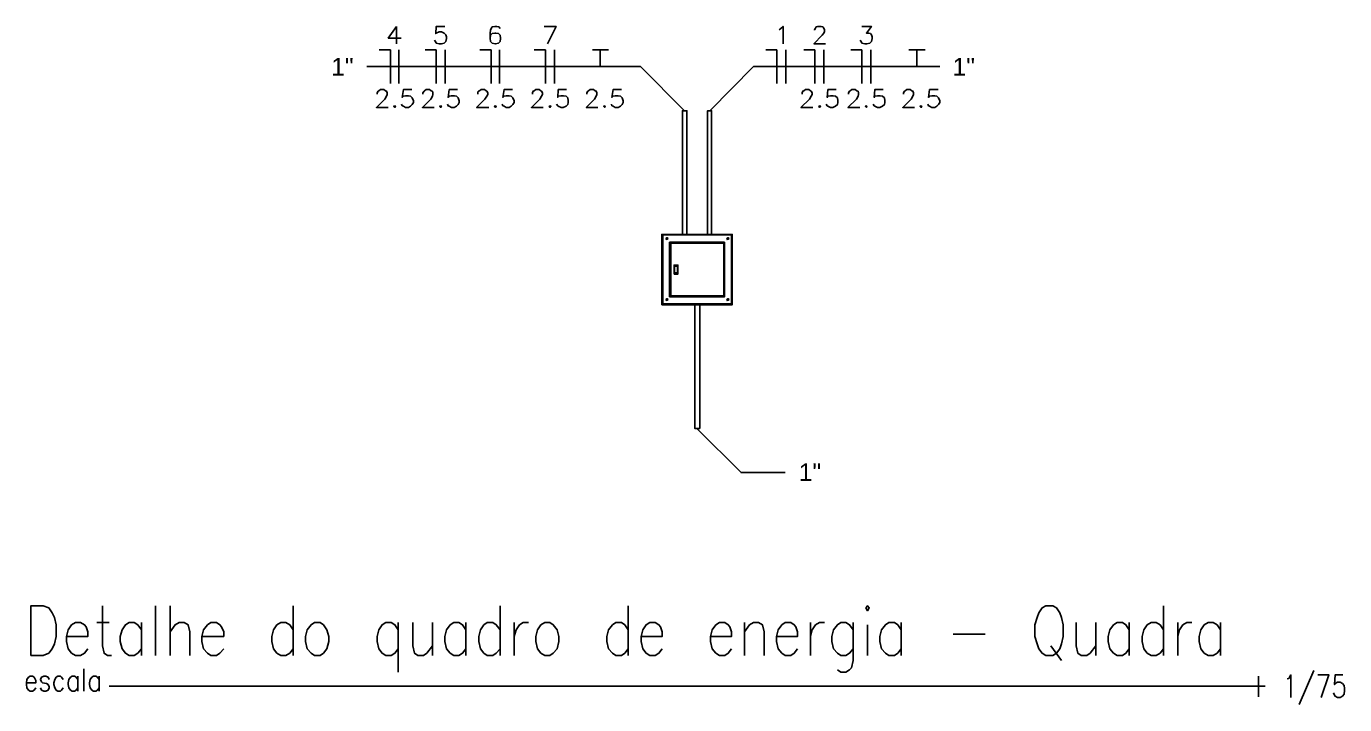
# Model space of a CAD drawing. Header units: millimetres. Extents: x 58 to 939, y 54 to 473.
# Drawn here: x 57.8 to 157.6, y 77.2 to 128.5 of the extents above; entities that cross this region are included whole.
import ezdxf

# ---------------------------------------------------------------- set-up
doc = ezdxf.new("R2010")
doc.units = ezdxf.units.MM
doc.layers.add('PDF_Geometry', color=7, linetype='Continuous')
doc.layers.add('PDF_Text', color=7, linetype='Continuous')
doc.styles.add('PDF Arial', font='arial.ttf')

msp = doc.modelspace()

# ---------------------------------------------------------------- linework, layer by layer
at = {"layer": 'PDF_Geometry', "lineweight": -3}
for points in [[(85.828, 128.528), (85.193, 127.639), (86.166, 127.639)], [(85.828, 128.528), (85.828, 127.216)], [(89.468, 128.528), (88.833, 128.528), (88.791, 127.978), (88.833, 128.02), (89.045, 128.105), (89.214, 128.105), (89.426, 128.02), (89.553, 127.893), (89.595, 127.724), (89.595, 127.597), (89.553, 127.385), (89.426, 127.258), (89.214, 127.216), (89.045, 127.216), (88.833, 127.258), (88.791, 127.343), (88.706, 127.47)], [(93.66, 128.359), (93.575, 128.486), (93.406, 128.528), (93.279, 128.528), (93.067, 128.486), (92.94, 128.274), (92.898, 127.978), (92.898, 127.639), (92.94, 127.385), (93.067, 127.258), (93.279, 127.216), (93.321, 127.216), (93.533, 127.258), (93.66, 127.385), (93.702, 127.597), (93.702, 127.639), (93.66, 127.851), (93.533, 127.978), (93.321, 128.02), (93.279, 128.02), (93.067, 127.978), (92.94, 127.851), (92.898, 127.639)], [(97.258, 127.216), (97.893, 128.528), (97.004, 128.528)], [(114.785, 128.274), (114.912, 128.359), (115.081, 128.528), (115.081, 127.216)], [(117.452, 128.232), (117.452, 128.274), (117.536, 128.401), (117.579, 128.486), (117.706, 128.528), (117.96, 128.528), (118.087, 128.486), (118.171, 128.401), (118.214, 128.274), (118.214, 128.147), (118.171, 128.02), (118.044, 127.851), (117.409, 127.216), (118.298, 127.216)], [(121.05, 128.528), (121.77, 128.528), (121.389, 128.02), (121.558, 128.02), (121.685, 127.978), (121.77, 127.893), (121.812, 127.724), (121.812, 127.597), (121.77, 127.385), (121.643, 127.258), (121.431, 127.216), (121.262, 127.216), (121.05, 127.258), (121.008, 127.343), (120.923, 127.47)], [(85.362, 126.75), (84.515, 126.75)], [(85.362, 124.21), (85.362, 126.75)], [(85.997, 124.21), (85.997, 126.75)], [(88.833, 126.75), (87.987, 126.75)], [(88.833, 124.21), (88.833, 126.75)], [(89.511, 124.21), (89.511, 126.75)], [(92.982, 126.75), (92.136, 126.75)], [(92.982, 124.21), (92.982, 126.75)], [(93.617, 124.21), (93.617, 126.75)], [(97.089, 126.75), (96.242, 126.75)], [(97.089, 124.21), (97.089, 126.75)], [(97.766, 124.21), (97.766, 126.75)], [(101.873, 126.75), (100.645, 126.75)], [(101.238, 125.48), (101.238, 126.75)], [(114.615, 126.75), (113.769, 126.75)], [(114.615, 124.21), (114.615, 126.75)], [(115.293, 124.21), (115.293, 126.75)], [(117.494, 126.75), (116.647, 126.75)], [(117.494, 124.21), (117.494, 126.75)], [(118.171, 124.21), (118.171, 126.75)], [(121.05, 126.75), (120.204, 126.75)], [(121.05, 124.21), (121.05, 126.75)], [(121.728, 124.21), (121.728, 126.75)], [(125.834, 126.75), (124.606, 126.75)], [(125.199, 125.48), (125.199, 126.75)], [(107.63, 122.135), (104.286, 125.48), (83.584, 125.48)], [(109.535, 122.135), (112.837, 125.48), (126.935, 125.48)], [(84.346, 123.405), (84.346, 123.49), (84.431, 123.617), (84.473, 123.659), (84.6, 123.744), (84.854, 123.744), (84.981, 123.659), (85.066, 123.617), (85.108, 123.49), (85.108, 123.363), (85.066, 123.236), (84.939, 123.024), (84.304, 122.389), (85.193, 122.389)], [(86.971, 123.744), (86.336, 123.744), (86.251, 123.151), (86.336, 123.236), (86.505, 123.278), (86.717, 123.278), (86.886, 123.236), (87.013, 123.109), (87.098, 122.897), (87.098, 122.77), (87.013, 122.601), (86.886, 122.474), (86.717, 122.389), (86.505, 122.389), (86.336, 122.474), (86.251, 122.516), (86.209, 122.643)], [(87.817, 123.405), (87.817, 123.49), (87.902, 123.617), (87.944, 123.659), (88.071, 123.744), (88.325, 123.744), (88.452, 123.659), (88.537, 123.617), (88.579, 123.49), (88.579, 123.363), (88.537, 123.236), (88.41, 123.024), (87.775, 122.389), (88.664, 122.389)], [(90.442, 123.744), (89.807, 123.744), (89.722, 123.151), (89.807, 123.236), (89.976, 123.278), (90.188, 123.278), (90.357, 123.236), (90.484, 123.109), (90.569, 122.897), (90.569, 122.77), (90.484, 122.601), (90.357, 122.474), (90.188, 122.389), (89.976, 122.389), (89.807, 122.474), (89.722, 122.516), (89.68, 122.643)], [(91.966, 123.405), (91.966, 123.49), (92.009, 123.617), (92.093, 123.659), (92.22, 123.744), (92.474, 123.744), (92.601, 123.659), (92.644, 123.617), (92.728, 123.49), (92.728, 123.363), (92.644, 123.236), (92.517, 123.024), (91.882, 122.389), (92.813, 122.389)], [(94.591, 123.744), (93.956, 123.744), (93.871, 123.151), (93.956, 123.236), (94.125, 123.278), (94.337, 123.278), (94.506, 123.236), (94.633, 123.109), (94.718, 122.897), (94.718, 122.77), (94.633, 122.601), (94.506, 122.474), (94.337, 122.389), (94.125, 122.389), (93.956, 122.474), (93.871, 122.516), (93.829, 122.643)], [(96.115, 123.405), (96.115, 123.49), (96.157, 123.617), (96.242, 123.659), (96.369, 123.744), (96.623, 123.744), (96.75, 123.659), (96.792, 123.617), (96.877, 123.49), (96.877, 123.363), (96.792, 123.236), (96.665, 123.024), (96.03, 122.389), (96.919, 122.389)], [(98.697, 123.744), (98.062, 123.744), (98.02, 123.151), (98.062, 123.236), (98.274, 123.278), (98.443, 123.278), (98.655, 123.236), (98.782, 123.109), (98.824, 122.897), (98.824, 122.77), (98.782, 122.601), (98.655, 122.474), (98.443, 122.389), (98.274, 122.389), (98.062, 122.474), (98.02, 122.516), (97.935, 122.643)], [(100.222, 123.405), (100.222, 123.49), (100.306, 123.617), (100.349, 123.659), (100.476, 123.744), (100.73, 123.744), (100.857, 123.659), (100.941, 123.617), (100.984, 123.49), (100.984, 123.363), (100.941, 123.236), (100.814, 123.024), (100.179, 122.389), (101.068, 122.389)], [(102.846, 123.744), (102.211, 123.744), (102.127, 123.151), (102.211, 123.236), (102.381, 123.278), (102.592, 123.278), (102.762, 123.236), (102.889, 123.109), (102.973, 122.897), (102.973, 122.77), (102.889, 122.601), (102.762, 122.474), (102.592, 122.389), (102.381, 122.389), (102.211, 122.474), (102.127, 122.516), (102.084, 122.643)], [(116.52, 123.405), (116.52, 123.49), (116.563, 123.617), (116.647, 123.659), (116.774, 123.744), (117.028, 123.744), (117.155, 123.659), (117.198, 123.617), (117.282, 123.49), (117.282, 123.363), (117.198, 123.236), (117.071, 123.024), (116.436, 122.389), (117.325, 122.389)], [(119.103, 123.744), (118.468, 123.744), (118.425, 123.151), (118.468, 123.236), (118.679, 123.278), (118.849, 123.278), (119.06, 123.236), (119.187, 123.109), (119.23, 122.897), (119.23, 122.77), (119.187, 122.601), (119.06, 122.474), (118.849, 122.389), (118.679, 122.389), (118.468, 122.474), (118.425, 122.516), (118.341, 122.643)], [(120.034, 123.405), (120.034, 123.49), (120.119, 123.617), (120.161, 123.659), (120.288, 123.744), (120.542, 123.744), (120.669, 123.659), (120.754, 123.617), (120.796, 123.49), (120.796, 123.363), (120.754, 123.236), (120.627, 123.024), (119.992, 122.389), (120.881, 122.389)], [(122.659, 123.744), (122.024, 123.744), (121.982, 123.151), (122.024, 123.236), (122.236, 123.278), (122.405, 123.278), (122.617, 123.236), (122.744, 123.109), (122.786, 122.897), (122.786, 122.77), (122.744, 122.601), (122.617, 122.474), (122.405, 122.389), (122.236, 122.389), (122.024, 122.474), (121.982, 122.516), (121.897, 122.643)], [(124.183, 123.405), (124.183, 123.49), (124.268, 123.617), (124.31, 123.659), (124.437, 123.744), (124.691, 123.744), (124.818, 123.659), (124.903, 123.617), (124.945, 123.49), (124.945, 123.363), (124.903, 123.236), (124.776, 123.024), (124.141, 122.389), (125.03, 122.389)], [(126.808, 123.744), (126.173, 123.744), (126.088, 123.151), (126.173, 123.236), (126.342, 123.278), (126.554, 123.278), (126.723, 123.236), (126.85, 123.109), (126.935, 122.897), (126.935, 122.77), (126.85, 122.601), (126.723, 122.474), (126.554, 122.389), (126.342, 122.389), (126.173, 122.474), (126.088, 122.516), (126.046, 122.643)], [(106.233, 112.398), (106.318, 112.483)], [(106.233, 112.356), (106.318, 112.483)], [(110.805, 112.398), (110.932, 112.483)], [(110.848, 112.356), (110.932, 112.483)], [(106.233, 107.784), (106.318, 107.869)], [(106.233, 107.742), (106.318, 107.869)], [(110.805, 107.784), (110.932, 107.869)], [(110.848, 107.742), (110.932, 107.869)], [(108.561, 98.089), (111.906, 94.745), (115.25, 94.745)], [(63.56, 84.669), (63.56, 81.621), (63.687, 81.071), (63.941, 80.901), (64.237, 80.901)], [(67.581, 84.669), (67.581, 80.901)], [(68.682, 84.669), (68.682, 80.901)], [(77.996, 84.669), (77.996, 80.901)], [(93.66, 84.669), (93.66, 80.901)], [(103.354, 84.669), (103.354, 80.901)], [(143.869, 84.669), (143.869, 80.901)], [(60.85, 82.341), (62.459, 82.341), (62.459, 82.679), (62.332, 83.06), (62.205, 83.23), (61.909, 83.399), (61.527, 83.399), (61.231, 83.23), (60.977, 82.849), (60.85, 82.341), (60.85, 81.96), (60.977, 81.409), (61.231, 81.071), (61.527, 80.901), (61.909, 80.901), (62.205, 81.071), (62.459, 81.409)], [(63.136, 83.399), (64.068, 83.399)], [(66.523, 82.849), (66.227, 83.23), (65.973, 83.399), (65.592, 83.399), (65.295, 83.23), (65.041, 82.849), (64.914, 82.341), (64.914, 81.96), (65.041, 81.409), (65.295, 81.071), (65.592, 80.901), (65.973, 80.901), (66.227, 81.071), (66.523, 81.409)], [(66.523, 83.399), (66.523, 80.901)], [(68.682, 82.679), (69.063, 83.23), (69.359, 83.399), (69.74, 83.399), (70.037, 83.23), (70.164, 82.679), (70.164, 80.901)], [(71.095, 82.341), (72.746, 82.341), (72.746, 82.679), (72.577, 83.06), (72.45, 83.23), (72.196, 83.399), (71.773, 83.399), (71.519, 83.23), (71.222, 82.849), (71.095, 82.341), (71.095, 81.96), (71.222, 81.409), (71.519, 81.071), (71.773, 80.901), (72.196, 80.901), (72.45, 81.071), (72.746, 81.409)], [(77.996, 82.849), (77.742, 83.23), (77.445, 83.399), (77.064, 83.399), (76.768, 83.23), (76.514, 82.849), (76.387, 82.341), (76.387, 81.96), (76.514, 81.409), (76.768, 81.071), (77.064, 80.901), (77.445, 80.901), (77.742, 81.071), (77.996, 81.409)], [(85.955, 82.849), (85.701, 83.23), (85.404, 83.399), (85.023, 83.399), (84.727, 83.23), (84.473, 82.849), (84.346, 82.341), (84.346, 81.96), (84.473, 81.409), (84.727, 81.071), (85.023, 80.901), (85.404, 80.901), (85.701, 81.071), (85.955, 81.409)], [(85.955, 83.399), (85.955, 79.631)], [(87.055, 83.399), (87.055, 81.621), (87.182, 81.071), (87.436, 80.901), (87.86, 80.901), (88.114, 81.071), (88.537, 81.621)], [(88.537, 83.399), (88.537, 80.901)], [(91.077, 82.849), (90.823, 83.23), (90.527, 83.399), (90.146, 83.399), (89.892, 83.23), (89.595, 82.849), (89.468, 82.341), (89.468, 81.96), (89.595, 81.409), (89.892, 81.071), (90.146, 80.901), (90.527, 80.901), (90.823, 81.071), (91.077, 81.409)], [(91.077, 83.399), (91.077, 80.901)], [(93.66, 82.849), (93.363, 83.23), (93.109, 83.399), (92.686, 83.399), (92.432, 83.23), (92.178, 82.849), (92.051, 82.341), (92.051, 81.96), (92.178, 81.409), (92.432, 81.071), (92.686, 80.901), (93.109, 80.901), (93.363, 81.071), (93.66, 81.409)], [(94.718, 83.399), (94.718, 80.901)], [(94.718, 82.341), (94.887, 82.849), (95.141, 83.23), (95.395, 83.399), (95.819, 83.399)], [(103.354, 82.849), (103.1, 83.23), (102.846, 83.399), (102.423, 83.399), (102.169, 83.23), (101.873, 82.849), (101.746, 82.341), (101.746, 81.96), (101.873, 81.409), (102.169, 81.071), (102.423, 80.901), (102.846, 80.901), (103.1, 81.071), (103.354, 81.409)], [(104.328, 82.341), (105.937, 82.341), (105.937, 82.679), (105.81, 83.06), (105.683, 83.23), (105.386, 83.399), (105.005, 83.399), (104.709, 83.23), (104.455, 82.849), (104.328, 82.341), (104.328, 81.96), (104.455, 81.409), (104.709, 81.071), (105.005, 80.901), (105.386, 80.901), (105.683, 81.071), (105.937, 81.409)], [(109.577, 82.341), (111.186, 82.341), (111.186, 82.679), (111.059, 83.06), (110.932, 83.23), (110.678, 83.399), (110.255, 83.399), (110.001, 83.23), (109.704, 82.849), (109.577, 82.341), (109.577, 81.96), (109.704, 81.409), (110.001, 81.071), (110.255, 80.901), (110.678, 80.901), (110.932, 81.071), (111.186, 81.409)], [(112.16, 83.399), (112.16, 80.901)], [(112.16, 82.679), (112.541, 83.23), (112.837, 83.399), (113.218, 83.399), (113.515, 83.23), (113.642, 82.679), (113.642, 80.901)], [(114.573, 82.341), (116.182, 82.341), (116.182, 82.679), (116.055, 83.06), (115.928, 83.23), (115.674, 83.399), (115.25, 83.399), (114.996, 83.23), (114.7, 82.849), (114.573, 82.341), (114.573, 81.96), (114.7, 81.409), (114.996, 81.071), (115.25, 80.901), (115.674, 80.901), (115.928, 81.071), (116.182, 81.409)], [(117.155, 83.399), (117.155, 80.901)], [(117.155, 82.341), (117.282, 82.849), (117.536, 83.23), (117.833, 83.399), (118.214, 83.399)], [(120.373, 82.849), (120.119, 83.23), (119.823, 83.399), (119.442, 83.399), (119.187, 83.23), (118.891, 82.849), (118.764, 82.341), (118.764, 81.96), (118.891, 81.409), (119.187, 81.071), (119.442, 80.901), (119.823, 80.901), (120.119, 81.071), (120.373, 81.409)], [(120.373, 83.399), (120.373, 80.52), (120.246, 79.97), (120.119, 79.801), (119.823, 79.631), (119.442, 79.631), (119.187, 79.801)], [(121.474, 83.23), (121.474, 80.901)], [(124.014, 82.849), (123.76, 83.23), (123.506, 83.399), (123.082, 83.399), (122.828, 83.23), (122.532, 82.849), (122.405, 82.341), (122.405, 81.96), (122.532, 81.409), (122.828, 81.071), (123.082, 80.901), (123.506, 80.901), (123.76, 81.071), (124.014, 81.409)], [(124.014, 83.399), (124.014, 80.901)], [(137.264, 83.399), (137.264, 81.621), (137.391, 81.071), (137.645, 80.901), (138.069, 80.901), (138.323, 81.071), (138.746, 81.621)], [(138.746, 83.399), (138.746, 80.901)], [(141.286, 82.849), (141.032, 83.23), (140.778, 83.399), (140.355, 83.399), (140.101, 83.23), (139.805, 82.849), (139.678, 82.341), (139.678, 81.96), (139.805, 81.409), (140.101, 81.071), (140.355, 80.901), (140.778, 80.901), (141.032, 81.071), (141.286, 81.409)], [(141.286, 83.399), (141.286, 80.901)], [(143.869, 82.849), (143.615, 83.23), (143.318, 83.399), (142.937, 83.399), (142.641, 83.23), (142.387, 82.849), (142.26, 82.341), (142.26, 81.96), (142.387, 81.409), (142.641, 81.071), (142.937, 80.901), (143.318, 80.901), (143.615, 81.071), (143.869, 81.409)], [(144.969, 83.399), (144.969, 80.901)], [(144.969, 82.341), (145.096, 82.849), (145.35, 83.23), (145.647, 83.399), (146.028, 83.399)], [(148.187, 82.849), (147.933, 83.23), (147.636, 83.399), (147.255, 83.399), (146.959, 83.23), (146.705, 82.849), (146.578, 82.341), (146.578, 81.96), (146.705, 81.409), (146.959, 81.071), (147.255, 80.901), (147.636, 80.901), (147.933, 81.071), (148.187, 81.409)], [(148.187, 83.399), (148.187, 80.901)], [(127.951, 82.51), (130.364, 82.51)], [(135.359, 81.621), (136.164, 80.52)], [(62.163, 79.885), (62.163, 78.192)], [(57.802, 78.827), (58.522, 78.827), (58.522, 78.996), (58.437, 79.166), (58.395, 79.25), (58.268, 79.335), (58.098, 79.335), (57.971, 79.25), (57.844, 79.081), (57.802, 78.827), (57.802, 78.7), (57.844, 78.446), (57.971, 78.277), (58.098, 78.192), (58.268, 78.192), (58.395, 78.277), (58.522, 78.446)], [(59.538, 79.081), (59.453, 79.25), (59.284, 79.335), (59.114, 79.335), (58.945, 79.25), (58.86, 79.081), (58.945, 78.912), (59.03, 78.827), (59.326, 78.785), (59.453, 78.7), (59.538, 78.531), (59.538, 78.446), (59.453, 78.277), (59.284, 78.192), (59.114, 78.192), (58.945, 78.277), (58.86, 78.446)], [(60.596, 79.081), (60.469, 79.25), (60.384, 79.335), (60.173, 79.335), (60.046, 79.25), (59.961, 79.081), (59.876, 78.827), (59.876, 78.7), (59.961, 78.446), (60.046, 78.277), (60.173, 78.192), (60.384, 78.192), (60.469, 78.277), (60.596, 78.446)], [(61.697, 79.081), (61.57, 79.25), (61.443, 79.335), (61.273, 79.335), (61.146, 79.25), (61.019, 79.081), (60.977, 78.827), (60.977, 78.7), (61.019, 78.446), (61.146, 78.277), (61.273, 78.192), (61.443, 78.192), (61.57, 78.277), (61.697, 78.446)], [(61.697, 79.335), (61.697, 78.192)], [(63.306, 79.081), (63.179, 79.25), (63.052, 79.335), (62.882, 79.335), (62.755, 79.25), (62.628, 79.081), (62.586, 78.827), (62.586, 78.7), (62.628, 78.446), (62.755, 78.277), (62.882, 78.192), (63.052, 78.192), (63.179, 78.277), (63.306, 78.446)], [(63.306, 79.335), (63.306, 78.192)], [(151.066, 79.335), (151.066, 77.769)], [(153.225, 79.123), (153.352, 79.166), (153.521, 79.42), (153.521, 77.726)], [(155.257, 79.758), (154.156, 77.176)], [(155.807, 77.726), (156.4, 79.42), (155.553, 79.42)], [(157.458, 79.42), (156.865, 79.42), (156.823, 78.7), (156.865, 78.785), (157.035, 78.869), (157.246, 78.869), (157.416, 78.785), (157.543, 78.615), (157.585, 78.404), (157.585, 78.234), (157.543, 77.98), (157.416, 77.811), (157.246, 77.726), (157.035, 77.726), (156.865, 77.811), (156.823, 77.896), (156.738, 78.065)], [(64.068, 78.573), (151.574, 78.573)]]:
    msp.add_lwpolyline(points, dxfattribs=at)
for points in [[(85.701, 122.516), (85.616, 122.474), (85.701, 122.389), (85.743, 122.474)], [(89.172, 122.516), (89.087, 122.474), (89.172, 122.389), (89.214, 122.474)], [(93.321, 122.516), (93.236, 122.474), (93.321, 122.389), (93.363, 122.474)], [(97.427, 122.516), (97.385, 122.474), (97.427, 122.389), (97.512, 122.474)], [(101.576, 122.516), (101.492, 122.474), (101.576, 122.389), (101.619, 122.474)], [(107.461, 112.779), (107.799, 112.779), (107.799, 122.135), (107.461, 122.135)], [(109.366, 112.779), (109.662, 112.779), (109.662, 122.135), (109.366, 122.135)], [(117.833, 122.516), (117.79, 122.474), (117.833, 122.389), (117.917, 122.474)], [(121.389, 122.516), (121.304, 122.474), (121.389, 122.389), (121.431, 122.474)], [(125.538, 122.516), (125.453, 122.474), (125.538, 122.389), (125.58, 122.474)], [(105.894, 107.445), (111.229, 107.445), (111.229, 112.779), (105.894, 112.779)], [(105.979, 107.53), (111.186, 107.53), (111.186, 112.737), (105.979, 112.737)], [(106.487, 108.038), (110.636, 108.038), (110.636, 112.187), (106.487, 112.187)], [(106.572, 108.123), (110.594, 108.123), (110.594, 112.102), (106.572, 112.102)], [(106.826, 109.774), (107.122, 109.774), (107.122, 110.451), (106.826, 110.451)], [(106.868, 109.858), (107.08, 109.858), (107.08, 110.366), (106.868, 110.366)], [(108.392, 107.445), (108.773, 107.445), (108.773, 98.089), (108.392, 98.089)], [(58.141, 80.901), (58.141, 84.669), (59.072, 84.669), (59.495, 84.5), (59.749, 84.119), (59.919, 83.78), (60.046, 83.23), (60.046, 82.341), (59.919, 81.79), (59.749, 81.409), (59.495, 81.071), (59.072, 80.901)], [(121.347, 84.5), (121.474, 84.288), (121.601, 84.5), (121.474, 84.669)], [(134.978, 84.669), (134.682, 84.5), (134.428, 84.119), (134.301, 83.78), (134.132, 83.23), (134.132, 82.341), (134.301, 81.79), (134.428, 81.409), (134.682, 81.071), (134.978, 80.901), (135.486, 80.901), (135.783, 81.071), (136.037, 81.409), (136.164, 81.79), (136.291, 82.341), (136.291, 83.23), (136.164, 83.78), (136.037, 84.119), (135.783, 84.5), (135.486, 84.669)], [(79.604, 83.399), (79.35, 83.23), (79.054, 82.849), (78.927, 82.341), (78.927, 81.96), (79.054, 81.409), (79.35, 81.071), (79.604, 80.901), (80.028, 80.901), (80.282, 81.071), (80.536, 81.409), (80.705, 81.96), (80.705, 82.341), (80.536, 82.849), (80.282, 83.23), (80.028, 83.399)], [(97.046, 83.399), (96.75, 83.23), (96.496, 82.849), (96.369, 82.341), (96.369, 81.96), (96.496, 81.409), (96.75, 81.071), (97.046, 80.901), (97.427, 80.901), (97.681, 81.071), (97.978, 81.409), (98.105, 81.96), (98.105, 82.341), (97.978, 82.849), (97.681, 83.23), (97.427, 83.399)]]:
    msp.add_lwpolyline(points, close=True, dxfattribs=at)
for centre in [(106.297, 112.462), (106.297, 112.462), (110.911, 112.462), (110.911, 112.462), (106.297, 107.847), (106.297, 107.847), (110.911, 107.847), (110.911, 107.847)]:
    msp.add_circle(centre, 0.0635, dxfattribs=at)

# ---------------------------------------------------------------- texts
at = {"layer": 'PDF_Text', "char_height": 1.334, "attachment_point": 7, "style": 'PDF Arial'}
for insert in [(80.874, 124.802), (127.908, 124.802), (116.266, 94.11)]:
    msp.add_mtext('1"', dxfattribs=dict(at, insert=insert))

doc.saveas('drawing.dxf')
